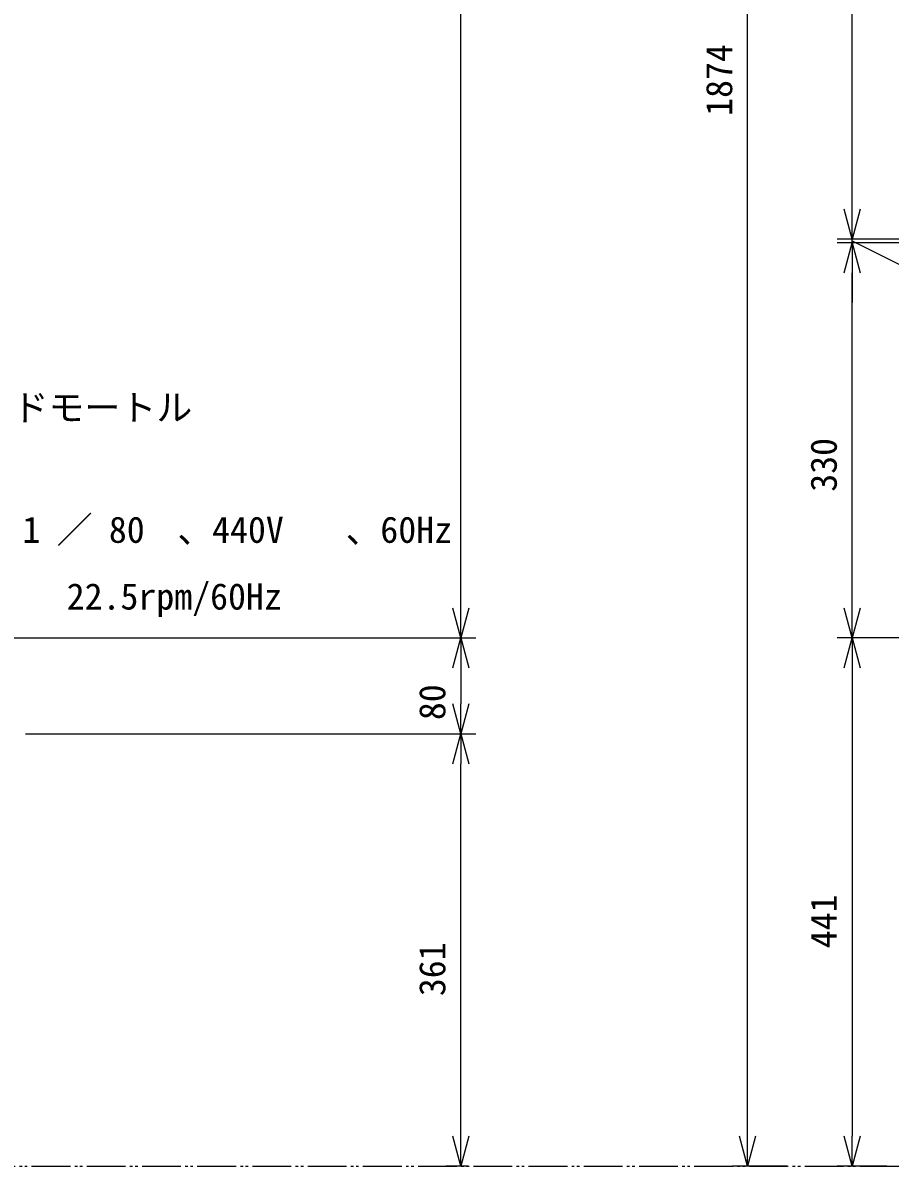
# Model space of a CAD drawing. Units: millimetres at full size. Extents: x -19442 to 19442, y -5866 to 5866.
# Drawn here: x 4636 to 5360, y -738 to 217 of the extents above; entities that cross this region are included whole.
import ezdxf
from ezdxf.enums import TextEntityAlignment as Align

# ---------------------------------------------------------------- set-up
doc = ezdxf.new("R2010")
doc.units = ezdxf.units.MM
doc.header["$LTSCALE"] = 3.6
doc.linetypes.add('DOUBLE_CHAIN2', pattern=[12.8, 9, -1, 0.6, -0.6, 0.6, -1])
doc.layers.add('0-2_06_PHANTOM', color=2, linetype='DOUBLE_CHAIN2', lineweight=9)
doc.layers.add('0-5_08_DIM', color=3, linetype='Continuous', lineweight=9)
doc.layers.add('0-A_07_TEXT', color=2, linetype='Continuous')
doc.styles.add('ＭＳ ゴシック', font='')
doc.styles.add('ＭＳ Ｐゴシック', font='')
doc.styles.get('ＭＳ ゴシック').set_extended_font_data('MS Gothic')
doc.styles.get('ＭＳ Ｐゴシック').set_extended_font_data('MS PGothic')

# ---------------------------------------------------------------- blocks, each defined once
blk = doc.blocks.new('_Open30')
at = {"layer": '0-5_08_DIM', "color": 4}
blk.add_line((0, 0), (-1, 0), dxfattribs=at)
blk.add_lwpolyline([(-1, 0.26795), (0, 0), (-1, -0.26795)], dxfattribs=at)

msp = doc.modelspace()

# ---------------------------------------------------------------- linework, layer by layer
at = {"layer": '0-2_06_PHANTOM', "color": 7}
msp.add_line((3629.413, -737.869), (10066.554, -737.869), dxfattribs=at)
at = {"layer": '0-5_08_DIM', "color": 4}
for p, q in [((5001.302, -271.869), (5001.302, 1111.131)), ((5240.65, -712.869), (5240.65, 1111.131)), ((5327.943, 61.131), (5327.943, 1111.131)), ((5873.49, 36.131), (5315.443, 36.131)), ((5873.49, 33.131), (5315.443, 33.131)), ((5327.943, -271.869), (5327.943, 8.131)), ((4401.613, -296.869), (5013.802, -296.869)), ((5538.489, -296.869), (5315.443, -296.869)), ((5273.742, -737.869), (5228.15, -737.869))]:
    msp.add_line(p, q, dxfattribs=at)
at = {"layer": '0-5_08_DIM'}
for p, q in [((5327.943, 61.131), (5327.943, 86.131)), ((5873.49, 36.131), (5315.443, 36.131)), ((5873.49, 33.131), (5315.443, 33.131)), ((5327.943, 33.131), (5327.943, 36.131)), ((5327.943, 33.131), (5327.943, 36.131)), ((5327.943, 8.131), (5327.943, -16.869)), ((4401.613, -296.869), (5013.802, -296.869)), ((5538.489, -296.869), (5315.443, -296.869)), ((5001.302, -321.869), (5001.302, -351.869)), ((5327.943, -321.869), (5327.943, -712.869)), ((4638.113, -376.869), (5013.802, -376.869)), ((4638.113, -376.869), (5013.802, -376.869)), ((5001.302, -712.869), (5001.302, -401.869)), ((5007.552, -737.869), (4988.802, -737.869)), ((5356.82, -737.869), (5315.443, -737.869))]:
    msp.add_line(p, q, dxfattribs=at)
msp.add_lwpolyline([(5327.943, 34.631), (5396.933, 0.128), (5396.933, -32.372)], dxfattribs=at)

# ---------------------------------------------------------------- block references
at = {"layer": '0-5_08_DIM', "xscale": 25, "yscale": 25}
for p, rotation in [((5327.943, 36.131), 270), ((5327.943, 36.131), 270), ((5327.943, 33.131), 90), ((5327.943, 33.131), 90), ((5001.302, -296.869), 270), ((5327.943, -296.869), 270), ((5001.302, -296.869), 90), ((5327.943, -296.869), 90), ((5001.302, -376.869), 270), ((5001.302, -376.869), 90), ((5001.302, -737.869), 270), ((5240.65, -737.869), 270), ((5327.943, -737.869), 270)]:
    msp.add_blockref('_Open30', p, dxfattribs=dict(at, rotation=rotation))

# ---------------------------------------------------------------- texts
at = {"layer": '0-5_08_DIM', "color": 4, "style": 'ＭＳ ゴシック'}
for s, p in [('1874', (5234.4, 139.131)), ('330', (5321.693, -174.726))]:
    msp.add_text(s, height=21.99, rotation=90, dxfattribs=at).set_placement(p, align=Align.BOTTOM_LEFT)
at = {"layer": '0-5_08_DIM', "style": 'ＭＳ ゴシック'}
for s, p in [('80', (4995.052, -365.44)), ('441', (5321.693, -555.94)), ('361', (4995.052, -595.94))]:
    msp.add_text(s, height=21.99, rotation=90, dxfattribs=at).set_placement(p, align=Align.BOTTOM_LEFT)
at = {"layer": '0-A_07_TEXT'}
for s, style, p in [('三菱ギヤードモートル', 'ＭＳ Ｐゴシック', (4477.334, -121.989)), ('1', 'ＭＳ ゴシック', (4635.448, -224.029)), ('／', 'ＭＳ Ｐゴシック', (4664.02, -224.029)), ('80', 'ＭＳ ゴシック', (4707.64, -224.029)), ('440V', 'ＭＳ ゴシック', (4793.762, -224.029)), ('60Hz', 'ＭＳ ゴシック', (4934.171, -224.029)), ('、', 'ＭＳ Ｐゴシック', (4764.782, -224.029)), ('、', 'ＭＳ Ｐゴシック', (4905.191, -224.029)), ('22.5rpm/60Hz', 'ＭＳ ゴシック', (4672.454, -279.744))]:
    msp.add_text(s, height=21.99, dxfattribs=dict(at, style=style)).set_placement(p, align=Align.BOTTOM_LEFT)

doc.saveas('drawing.dxf')
